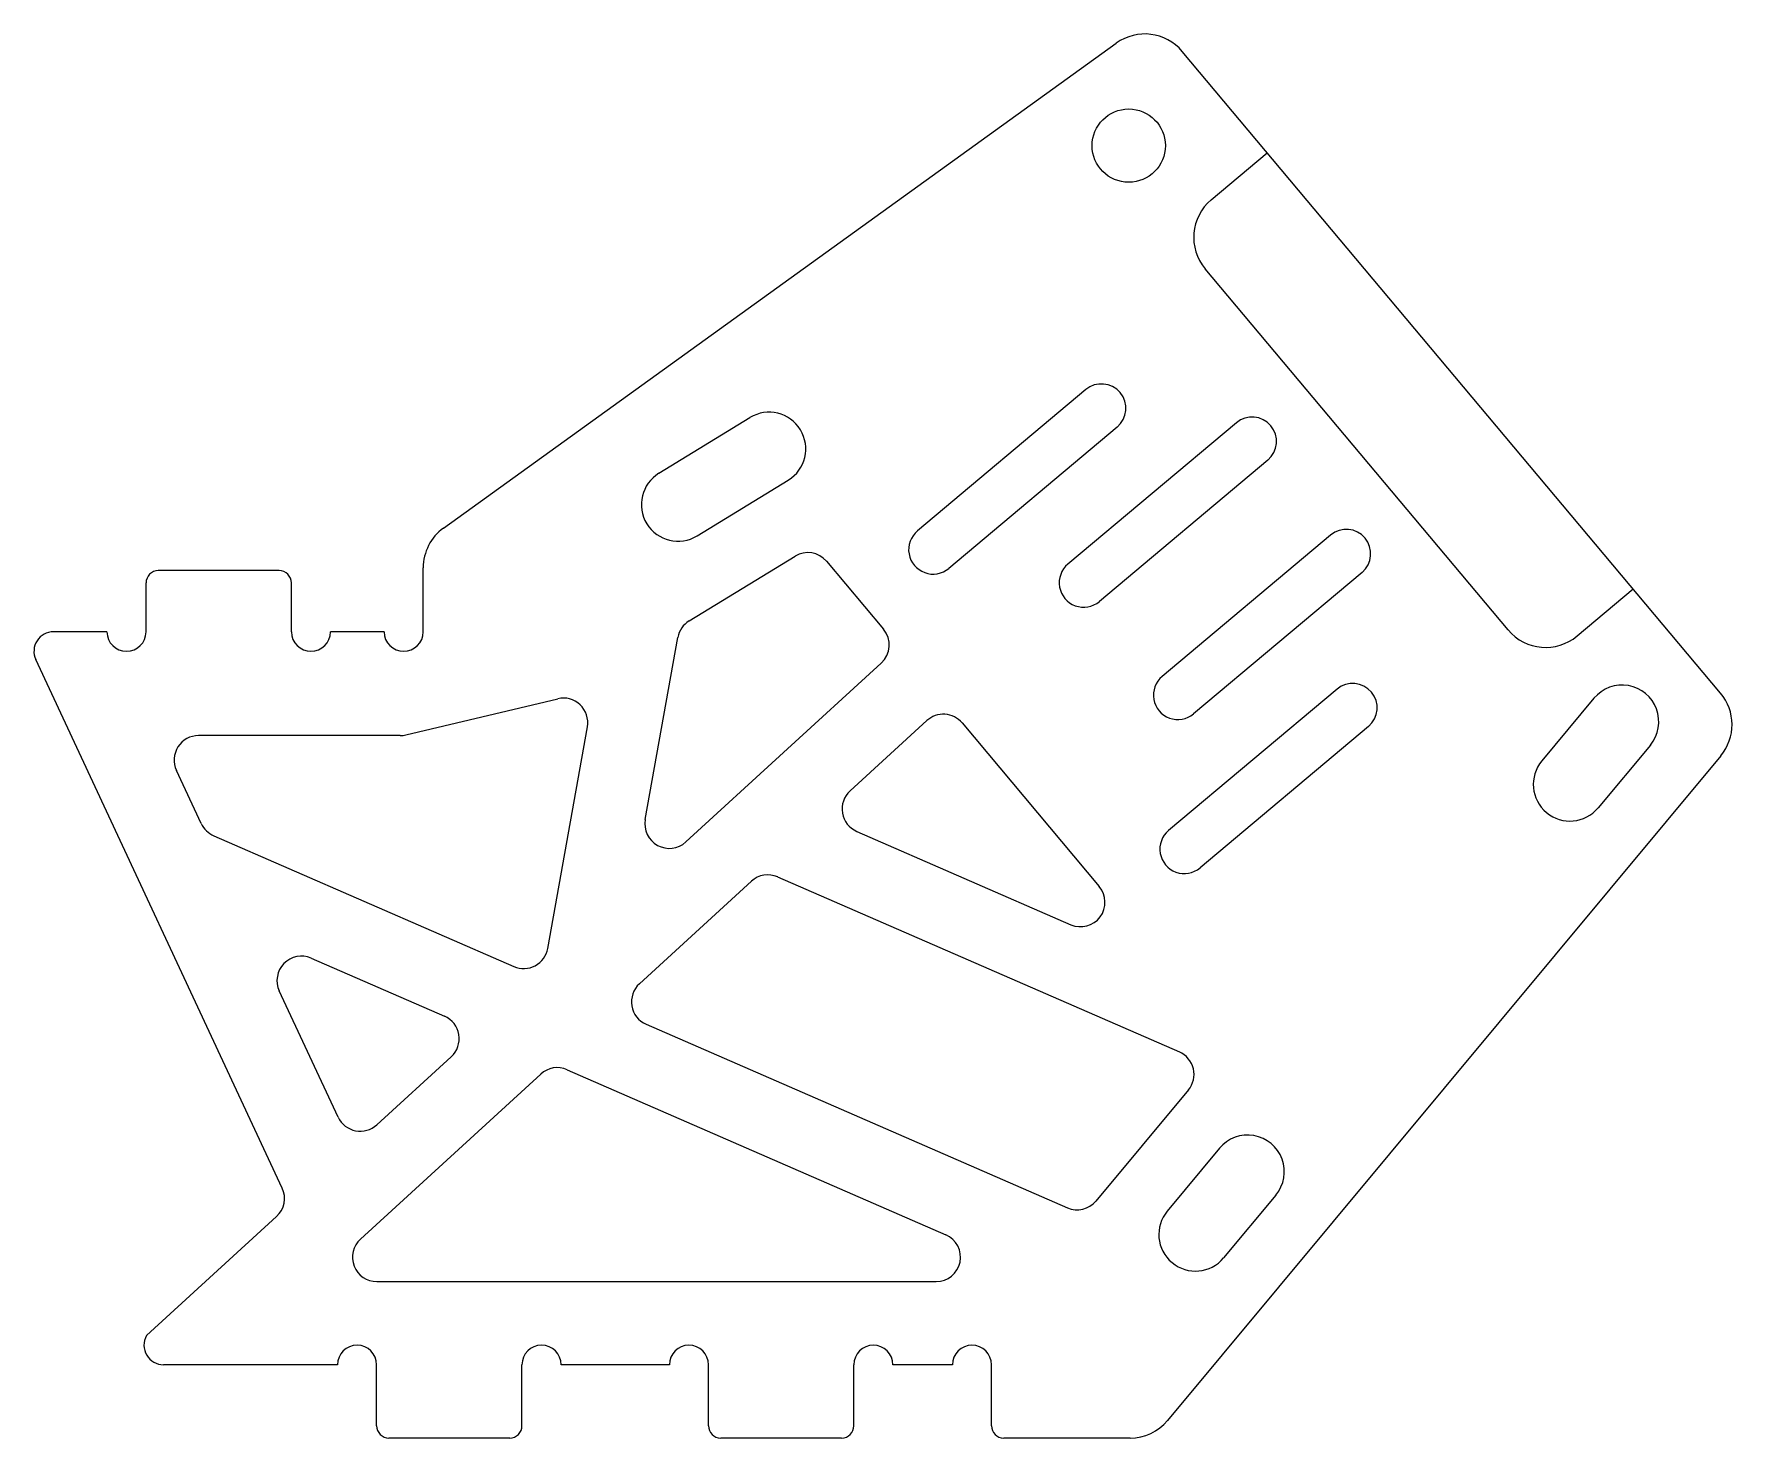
# Model space of a CAD drawing. Header units: millimetres. Extents: x 5 to 74.5, y 5 to 62.5.
import ezdxf

# ---------------------------------------------------------------- set-up
doc = ezdxf.new("R2010")
doc.units = ezdxf.units.MM
doc.layers.add('CUT', color=7, linetype='Continuous')
doc.layers.add('POCKET', color=7, linetype='Continuous')

msp = doc.modelspace()

# ---------------------------------------------------------------- linework, layer by layer
at = {"layer": 'CUT'}
for p, q in [((21.764, 42.241), (49.302, 62.088)), ((74.039, 35.49), (52.004, 61.751)), ((48.056, 47.909), (41.16, 42.125)), ((30.581, 44.484), (34.309, 46.765)), ((49.341, 46.377), (42.445, 40.593)), ((54.219, 46.553), (47.324, 40.769)), ((55.505, 45.021), (48.609, 39.237)), ((32.147, 41.925), (35.874, 44.206)), ((58.075, 41.956), (51.18, 36.172)), ((31.818, 38.442), (36.152, 41.093)), ((15.038, 40.5), (10.088, 40.5)), ((20.933, 38), (20.933, 40.619)), ((37.44, 40.883), (39.774, 38.1)), ((59.361, 40.424), (52.465, 34.64)), ((9.588, 38), (9.588, 40)), ((15.538, 38), (15.538, 40)), ((7.988, 38), (5.8, 38)), ((19.333, 38), (17.138, 38)), ((30.021, 30.309), (31.356, 37.765)), ((15.164, 15.227), (5.075, 36.862)), ((31.68, 29.395), (39.683, 36.72)), ((58.34, 35.652), (51.445, 29.868)), ((20.224, 33.777), (26.437, 35.259)), ((68.857, 35.28), (66.72, 32.711)), ((26.03, 25.037), (27.654, 34.11)), ((38.404, 31.483), (41.549, 34.361)), ((42.99, 34.266), (48.607, 27.57)), ((59.625, 34.12), (52.73, 28.336)), ((19.992, 33.75), (11.739, 33.75)), ((74.045, 32.925), (51.405, 5.721)), ((71.163, 33.361), (69.026, 30.792)), ((11.85, 30.146), (10.832, 32.327)), ((12.356, 29.652), (24.646, 24.297)), ((38.68, 29.828), (47.441, 26.01)), ((35.442, 27.967), (51.884, 20.802)), ((29.783, 23.592), (34.368, 27.788)), ((16.347, 24.64), (21.804, 22.262)), ((17.451, 18.134), (15.042, 23.301)), ((30.059, 21.938), (47.302, 14.423)), ((19.033, 17.819), (22.08, 20.608)), ((18.363, 13.14), (25.746, 19.897)), ((26.821, 20.076), (42.328, 13.319)), ((52.253, 19.246), (48.47, 14.7)), ((53.528, 16.86), (51.391, 14.292)), ((55.834, 14.941), (53.697, 12.373)), ((9.606, 9.191), (14.933, 14.066)), ((19.039, 11.402), (41.928, 11.402)), ((17.426, 8), (10.304, 8)), ((19.026, 5.5), (19.026, 8)), ((24.976, 5.5), (24.976, 8)), ((31.01, 8), (26.576, 8)), ((32.61, 5.5), (32.61, 8)), ((38.56, 5.5), (38.56, 8)), ((42.595, 8), (40.16, 8)), ((44.195, 5.5), (44.195, 8)), ((24.476, 5), (19.526, 5)), ((38.06, 5), (33.11, 5)), ((49.868, 5), (44.695, 5))]:
    msp.add_line(p, q, dxfattribs=at)
msp.add_circle((49.812, 57.896), 1.5, dxfattribs=at)
for centre, radius, start, end in [((50.472, 60.466), 2, 40, 125.7805), ((48.698, 47.143), 1, 309.99004, 129.99004), ((35.092, 45.486), 1.5, 301.46006, 121.46006), ((54.862, 45.787), 1, 309.99004, 129.99004), ((31.364, 43.205), 1.5, 121.46006, 301.46006), ((22.933, 40.619), 2, 125.7805, 180), ((41.803, 41.359), 1, 129.99004, 309.99004), ((58.718, 41.19), 1, 309.99004, 129.99004), ((36.674, 40.24), 1, 39.99004, 121.46006), ((10.088, 40), 0.5, 90, 180), ((15.038, 40), 0.5, 0, 90), ((47.967, 40.003), 1, 129.99004, 309.99004), ((32.34, 37.589), 1, 121.46006, 169.8514), ((5.8, 37.2), 0.8, 90, 205), ((8.788, 38), 0.8, 180, 0), ((16.338, 38), 0.8, 180, 0), ((20.133, 38), 0.8, 180, 0), ((39.008, 37.458), 1, 312.46747, 39.99004), ((51.823, 35.406), 1, 129.99004, 309.99004), ((58.983, 34.886), 1, 309.99004, 129.99004), ((70.01, 34.32), 1.5, 320.23263, 140.23263), ((72.507, 34.204), 2, 320.23263, 40), ((26.669, 34.286), 1, 349.8514, 103.41478), ((42.224, 33.623), 1, 39.99004, 132.46747), ((11.739, 32.75), 1, 90, 205), ((19.992, 34.75), 1, 270, 283.41478), ((67.873, 31.752), 1.5, 140.23263, 320.23263), ((39.08, 30.745), 1, 132.46747, 246.45311), ((12.756, 30.569), 1, 205, 246.45311), ((31.005, 30.133), 1, 169.8514, 312.46747), ((52.087, 29.102), 1, 129.99004, 309.99004), ((35.043, 27.05), 1, 66.45311, 132.46747), ((47.841, 26.927), 1, 246.45311, 39.99004), ((25.045, 25.213), 1, 246.45311, 349.8514), ((15.948, 23.724), 1, 66.45311, 205), ((30.458, 22.854), 1, 132.46747, 246.45311), ((21.405, 21.346), 1, 312.46747, 66.45311), ((26.422, 19.159), 1, 66.45311, 132.46747), ((51.484, 19.885), 1, 320.23263, 66.45311), ((18.357, 18.557), 1, 205, 312.46747), ((54.681, 15.9), 1.5, 320.23263, 140.23263), ((14.257, 14.804), 1, 312.46747, 25), ((47.702, 15.34), 1, 246.45311, 320.23263), ((52.544, 13.332), 1.5, 140.23263, 320.23263), ((41.928, 12.402), 1, 270, 66.45311), ((19.039, 12.402), 1, 132.46747, 270), ((10.304, 8.8), 0.8, 150.73793, 270), ((18.226, 8), 0.8, 0, 180), ((25.776, 8), 0.8, 0, 180), ((31.81, 8), 0.8, 0, 180), ((39.36, 8), 0.8, 0, 180), ((43.395, 8), 0.8, 0, 180), ((49.868, 7), 2, 270, 320.23263), ((19.526, 5.5), 0.5, 180, 270), ((24.476, 5.5), 0.5, 270, 0), ((33.11, 5.5), 0.5, 180, 270), ((38.06, 5.5), 0.5, 270, 0), ((44.695, 5.5), 0.5, 180, 270)]:
    msp.add_arc(centre, radius, start, end, dxfattribs=at)
at = {"layer": 'POCKET'}
for p, q in [((53.186, 55.675), (55.484, 57.603)), ((65.345, 38.072), (52.94, 52.857)), ((68.163, 37.826), (70.461, 39.754))]:
    msp.add_line(p, q, dxfattribs=at)
for centre, start, end in [((54.472, 54.143), 130, 220), ((66.878, 39.358), 220, 310)]:
    msp.add_arc(centre, 2, start, end, dxfattribs=at)

doc.saveas('drawing.dxf')
